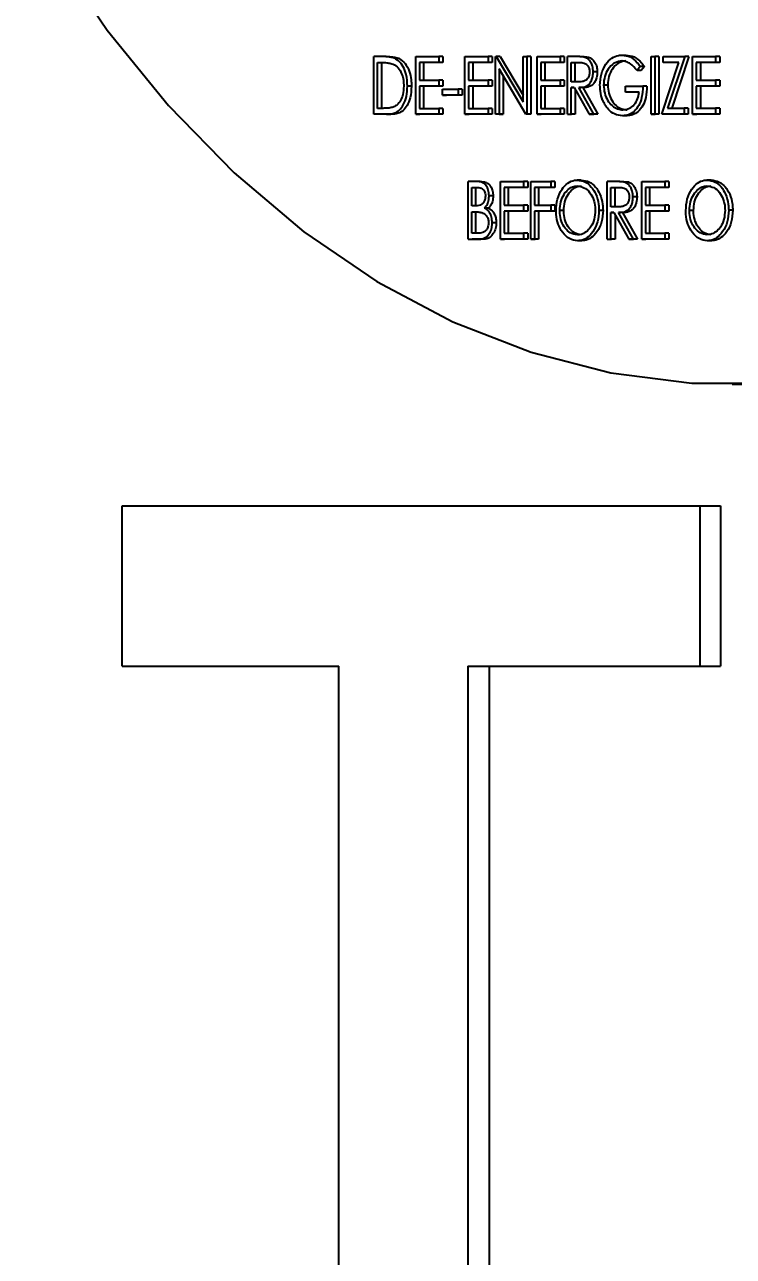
# Model space of a CAD drawing. Header units: millimetres. Extents: x 107291 to 113922, y -130611 to -125922.
# Drawn here: x 110558.33 to 110582.88, y -127340.73 to -127298.03 of the extents above; entities that cross this region are included whole.
import ezdxf

# ---------------------------------------------------------------- set-up
doc = ezdxf.new("R2010")
doc.units = ezdxf.units.MM
doc.header["$LTSCALE"] = 13
for name, color, linetype in [('几何体', 7, 'Continuous'), ('尺寸', 3, 'Continuous'), ('注释', 2, 'Continuous')]:
    doc.layers.add(name, color=color, linetype=linetype)
doc.styles.add('SLDTEXTSTYLE0', font='')
doc.styles.get("Standard").update_dxf_attribs({"font": 'gbenor.shx', "bigfont": 'gbcbig.shx'})
doc.styles.get('SLDTEXTSTYLE0').set_extended_font_data('汉仪长仿宋体')
doc.dimstyles.new('SLDDIMSTYLE0', dxfattribs={"dimtxt": 50, "dimasz": 40.8, "dimexe": 0, "dimexo": 0.0625, "dimgap": 12.5, "dimtad": 2, "dimdec": 0, "dimrnd": 1e-09, "dimzin": 12, "dimdsep": 46, "dimtxsty": 'SLDTEXTSTYLE0', "dimsah": 1, "dimcen": 0.09, "dimadec": 0, "dimazin": 3, "dimtfac": 1, "dimtdec": 0, "dimtmove": 0, "dimatfit": 0, "dimfxl": 1, "dimfrac": 2, "dimtolj": 1, "dimtzin": 12, "dimarcsym": 0})
doc.dimstyles.new('SLDDIMSTYLE2', dxfattribs={"dimtxt": 0.18, "dimasz": 40.8, "dimexe": 0, "dimexo": 0.0625, "dimgap": 0, "dimtad": 0, "dimtih": 1, "dimtoh": 1, "dimdec": 0, "dimrnd": 1e-09, "dimzin": 0, "dimdsep": 46, "dimtxsty": 'Standard', "dimsah": 1, "dimcen": 0.09, "dimadec": 0, "dimazin": 0, "dimtfac": 40.8, "dimtdec": 0, "dimtofl": 0, "dimtmove": 0, "dimatfit": 3, "dimfxl": 1, "dimfrac": 2, "dimtolj": 1, "dimtzin": 0, "dimarcsym": 0})

# ---------------------------------------------------------------- blocks, each defined once
blk = doc.blocks.new('*D13')
at = {"layer": 'Defpoints', "color": 0, "transparency": 16777216}
for p in [(110402.377, -127104.562), (110714.301, -127104.562), (110787.565, -127792.811)]:
    blk.add_point(p, dxfattribs=at)
at = {"layer": '尺寸', "color": 0, "lineweight": -2, "transparency": 16777216}
for p, q in [((110714.239, -127104.562), (110402.377, -127104.562)), ((110402.377, -127752.011), (110402.377, -127145.362)), ((110787.502, -127792.811), (110402.377, -127792.811))]:
    blk.add_line(p, q, dxfattribs=at)
at = {"layer": '尺寸', "color": 0, "transparency": 16777216}
for points in [[(110395.577, -127145.362), (110409.177, -127145.362), (110402.377, -127104.562)], [(110395.577, -127752.011), (110409.177, -127752.011), (110402.377, -127792.811)]]:
    blk.add_solid(points, dxfattribs=at)
at = {"layer": '尺寸', "color": 0, "transparency": 16777216, "insert": (110339.877, -127398.573), "char_height": 50, "attachment_point": 2, "rotation": 90, "style": 'SLDTEXTSTYLE0'}
blk.add_mtext('\\A1;730', dxfattribs=at)

msp = doc.modelspace()

# ---------------------------------------------------------------- linework, layer by layer
at = {"layer": '几何体'}
for p, q in [((110579.023, -127299.083), (110579.164, -127299.083)), ((110570.43, -127301.135), (110570.429, -127299.135)), ((110570.715, -127299.135), (110570.429, -127299.135)), ((110570.556, -127299.341), (110570.656, -127299.341)), ((110570.556, -127300.93), (110570.556, -127299.341)), ((110570.556, -127299.341), (110570.656, -127299.341)), ((110570.698, -127300.93), (110570.698, -127299.341)), ((110570.856, -127299.135), (110570.715, -127299.135)), ((110571.305, -127299.207), (110571.164, -127299.207)), ((110571.88, -127301.135), (110571.88, -127299.135)), ((110571.88, -127299.135), (110572.678, -127299.135)), ((110572.678, -127299.34), (110572.007, -127299.34)), ((110572.007, -127299.34), (110572.007, -127299.956)), ((110572.148, -127299.34), (110572.007, -127299.34)), ((110572.148, -127299.34), (110572.148, -127299.956)), ((110572.819, -127299.34), (110572.148, -127299.34)), ((110572.678, -127299.135), (110572.678, -127299.34)), ((110572.819, -127299.135), (110572.678, -127299.135)), ((110572.819, -127299.34), (110572.678, -127299.34)), ((110572.819, -127299.135), (110572.819, -127299.34)), ((110573.584, -127301.135), (110573.584, -127299.135)), ((110573.584, -127299.135), (110574.382, -127299.135)), ((110574.382, -127299.34), (110573.711, -127299.34)), ((110573.711, -127299.34), (110573.711, -127299.956)), ((110573.853, -127299.34), (110573.711, -127299.34)), ((110573.853, -127299.34), (110573.853, -127299.956)), ((110574.523, -127299.34), (110573.853, -127299.34)), ((110574.382, -127299.135), (110574.382, -127299.34)), ((110574.523, -127299.135), (110574.382, -127299.135)), ((110574.523, -127299.34), (110574.382, -127299.34)), ((110574.523, -127299.135), (110574.523, -127299.34)), ((110574.636, -127301.135), (110574.636, -127299.135)), ((110574.636, -127299.135), (110574.662, -127299.135)), ((110574.662, -127299.135), (110575.597, -127300.709)), ((110574.804, -127299.135), (110574.662, -127299.135)), ((110574.804, -127299.135), (110575.597, -127300.471)), ((110575.597, -127300.709), (110575.597, -127299.135)), ((110575.597, -127299.135), (110575.724, -127299.135)), ((110575.724, -127299.135), (110575.724, -127301.135)), ((110575.865, -127299.135), (110575.724, -127299.135)), ((110575.865, -127299.135), (110575.865, -127301.135)), ((110576.086, -127301.135), (110576.086, -127299.135)), ((110576.086, -127299.135), (110576.884, -127299.135)), ((110576.884, -127299.34), (110576.213, -127299.34)), ((110576.213, -127299.34), (110576.213, -127299.955)), ((110576.355, -127299.34), (110576.213, -127299.34)), ((110576.355, -127299.34), (110576.355, -127299.955)), ((110577.025, -127299.34), (110576.355, -127299.34)), ((110576.884, -127299.135), (110576.884, -127299.34)), ((110577.025, -127299.135), (110576.884, -127299.135)), ((110577.025, -127299.34), (110576.884, -127299.34)), ((110577.025, -127299.135), (110577.025, -127299.34)), ((110577.138, -127301.135), (110577.138, -127299.135)), ((110577.421, -127299.135), (110577.138, -127299.135)), ((110577.265, -127299.34), (110577.53, -127299.34)), ((110577.265, -127300.006), (110577.265, -127299.34)), ((110577.265, -127299.34), (110577.406, -127299.34)), ((110577.406, -127300.006), (110577.406, -127299.34)), ((110577.406, -127299.34), (110577.53, -127299.34)), ((110577.562, -127299.135), (110577.421, -127299.135)), ((110577.883, -127299.162), (110577.741, -127299.162)), ((110579.658, -127299.476), (110579.549, -127299.621)), ((110579.8, -127299.476), (110579.658, -127299.476)), ((110579.8, -127299.476), (110579.691, -127299.621)), ((110580.039, -127301.134), (110580.039, -127299.134)), ((110580.039, -127299.134), (110580.166, -127299.134)), ((110580.166, -127299.134), (110580.166, -127301.134)), ((110580.307, -127299.134), (110580.166, -127299.134)), ((110580.307, -127299.134), (110580.307, -127301.134)), ((110580.402, -127301.134), (110580.995, -127299.339)), ((110580.456, -127299.339), (110580.456, -127299.134)), ((110580.456, -127299.134), (110581.199, -127299.134)), ((110580.995, -127299.339), (110580.456, -127299.339)), ((110580.597, -127299.339), (110580.456, -127299.339)), ((110580.995, -127299.339), (110580.597, -127299.339)), ((110581.199, -127299.134), (110580.606, -127300.929)), ((110581.341, -127299.134), (110580.748, -127300.929)), ((110581.341, -127299.134), (110581.199, -127299.134)), ((110581.471, -127301.134), (110581.471, -127299.134)), ((110581.471, -127299.134), (110582.269, -127299.134)), ((110582.269, -127299.339), (110581.598, -127299.339)), ((110581.598, -127299.339), (110581.598, -127299.955)), ((110581.74, -127299.339), (110581.598, -127299.339)), ((110581.74, -127299.339), (110581.74, -127299.955)), ((110582.41, -127299.339), (110581.74, -127299.339)), ((110582.269, -127299.134), (110582.269, -127299.339)), ((110582.41, -127299.134), (110582.269, -127299.134)), ((110582.41, -127299.339), (110582.269, -127299.339)), ((110582.41, -127299.134), (110582.41, -127299.339)), ((110572.007, -127299.956), (110572.678, -127299.956)), ((110572.678, -127299.956), (110572.678, -127300.161)), ((110572.819, -127299.956), (110572.678, -127299.956)), ((110572.819, -127299.956), (110572.819, -127300.161)), ((110573.711, -127299.956), (110574.382, -127299.955)), ((110574.382, -127299.955), (110574.382, -127300.161)), ((110574.523, -127299.955), (110574.382, -127299.955)), ((110574.523, -127299.955), (110574.523, -127300.161)), ((110575.695, -127301.135), (110574.763, -127299.564)), ((110574.763, -127299.564), (110574.763, -127301.135)), ((110574.904, -127299.803), (110574.904, -127301.135)), ((110576.213, -127299.955), (110576.884, -127299.955)), ((110576.884, -127299.955), (110576.884, -127300.16)), ((110577.026, -127299.955), (110576.884, -127299.955)), ((110577.026, -127299.955), (110577.026, -127300.16)), ((110578.168, -127299.669), (110578.026, -127299.669)), ((110579.691, -127299.621), (110579.549, -127299.621)), ((110581.598, -127299.955), (110582.269, -127299.954)), ((110582.269, -127299.954), (110582.269, -127300.16)), ((110582.41, -127299.954), (110582.269, -127299.954)), ((110582.41, -127299.954), (110582.41, -127300.16)), ((110571.731, -127300.161), (110571.59, -127300.161)), ((110572.678, -127300.161), (110572.007, -127300.161)), ((110572.007, -127300.161), (110572.007, -127300.93)), ((110572.148, -127300.161), (110572.007, -127300.161)), ((110572.148, -127300.161), (110572.148, -127300.93)), ((110572.819, -127300.161), (110572.148, -127300.161)), ((110572.819, -127300.161), (110572.678, -127300.161)), ((110572.805, -127300.469), (110572.805, -127300.263)), ((110572.805, -127300.263), (110573.349, -127300.263)), ((110573.349, -127300.263), (110573.349, -127300.468)), ((110573.49, -127300.263), (110573.349, -127300.263)), ((110573.49, -127300.263), (110573.49, -127300.468)), ((110574.382, -127300.161), (110573.711, -127300.161)), ((110573.711, -127300.161), (110573.711, -127300.93)), ((110573.853, -127300.161), (110573.711, -127300.161)), ((110573.853, -127300.161), (110573.853, -127300.93)), ((110574.523, -127300.161), (110573.853, -127300.161)), ((110574.523, -127300.161), (110574.382, -127300.161)), ((110576.884, -127300.16), (110576.213, -127300.16)), ((110576.213, -127300.16), (110576.213, -127300.93)), ((110576.355, -127300.16), (110576.213, -127300.16)), ((110576.355, -127300.16), (110576.355, -127300.93)), ((110577.026, -127300.16), (110576.355, -127300.16)), ((110577.026, -127300.16), (110576.884, -127300.16)), ((110577.524, -127300.009), (110577.265, -127300.006)), ((110577.406, -127300.006), (110577.265, -127300.006)), ((110577.265, -127300.212), (110577.368, -127300.212)), ((110577.265, -127301.135), (110577.265, -127300.212)), ((110577.368, -127300.212), (110577.265, -127300.212)), ((110577.368, -127300.212), (110577.888, -127301.135)), ((110577.539, -127300.008), (110577.406, -127300.006)), ((110577.406, -127300.28), (110577.406, -127301.135)), ((110578.045, -127301.134), (110577.525, -127300.211)), ((110577.666, -127300.211), (110577.525, -127300.211)), ((110577.666, -127300.211), (110578.186, -127301.134)), ((110578.53, -127300.126), (110578.389, -127300.126)), ((110579.15, -127300.365), (110579.15, -127300.16)), ((110579.15, -127300.16), (110579.749, -127300.16)), ((110579.622, -127300.365), (110579.15, -127300.365)), ((110579.292, -127300.365), (110579.15, -127300.365)), ((110579.622, -127300.365), (110579.292, -127300.365)), ((110579.89, -127300.16), (110579.749, -127300.16)), ((110582.269, -127300.16), (110581.598, -127300.16)), ((110581.598, -127300.16), (110581.598, -127300.929)), ((110581.74, -127300.16), (110581.598, -127300.16)), ((110581.74, -127300.16), (110581.74, -127300.929)), ((110582.41, -127300.16), (110581.74, -127300.16)), ((110582.41, -127300.16), (110582.269, -127300.16)), ((110573.349, -127300.468), (110572.805, -127300.469)), ((110572.805, -127300.469), (110572.946, -127300.469)), ((110573.49, -127300.468), (110572.946, -127300.469)), ((110573.49, -127300.468), (110573.349, -127300.468)), ((110570.868, -127301.135), (110570.43, -127301.135)), ((110570.571, -127301.135), (110570.43, -127301.135)), ((110570.719, -127300.93), (110570.556, -127300.93)), ((110571.009, -127301.135), (110570.571, -127301.135)), ((110570.868, -127301.135), (110571.009, -127301.135)), ((110572.678, -127301.135), (110571.88, -127301.135)), ((110571.88, -127301.135), (110572.021, -127301.135)), ((110572.007, -127300.93), (110572.678, -127300.93)), ((110572.819, -127301.135), (110572.021, -127301.135)), ((110572.678, -127300.93), (110572.678, -127301.135)), ((110572.819, -127300.93), (110572.678, -127300.93)), ((110572.819, -127301.135), (110572.678, -127301.135)), ((110572.819, -127300.93), (110572.819, -127301.135)), ((110574.382, -127301.135), (110573.584, -127301.135)), ((110573.584, -127301.135), (110573.726, -127301.135)), ((110573.711, -127300.93), (110574.382, -127300.93)), ((110574.524, -127301.135), (110573.726, -127301.135)), ((110574.382, -127300.93), (110574.382, -127301.135)), ((110574.523, -127300.93), (110574.382, -127300.93)), ((110574.524, -127301.135), (110574.382, -127301.135)), ((110574.523, -127300.93), (110574.524, -127301.135)), ((110574.763, -127301.135), (110574.636, -127301.135)), ((110574.777, -127301.135), (110574.636, -127301.135)), ((110574.763, -127301.135), (110574.904, -127301.135)), ((110574.904, -127301.135), (110574.777, -127301.135)), ((110575.724, -127301.135), (110575.695, -127301.135)), ((110575.836, -127301.135), (110575.695, -127301.135)), ((110575.865, -127301.135), (110575.724, -127301.135)), ((110575.865, -127301.135), (110575.836, -127301.135)), ((110576.884, -127301.135), (110576.086, -127301.135)), ((110576.086, -127301.135), (110576.228, -127301.135)), ((110576.213, -127300.93), (110576.884, -127300.93)), ((110577.026, -127301.135), (110576.228, -127301.135)), ((110576.884, -127300.93), (110576.884, -127301.135)), ((110577.026, -127300.93), (110576.884, -127300.93)), ((110577.026, -127301.135), (110576.884, -127301.135)), ((110577.026, -127300.93), (110577.026, -127301.135)), ((110577.138, -127301.135), (110577.265, -127301.135)), ((110577.138, -127301.135), (110577.279, -127301.135)), ((110577.406, -127301.135), (110577.265, -127301.135)), ((110577.406, -127301.135), (110577.279, -127301.135)), ((110577.888, -127301.135), (110578.045, -127301.134)), ((110578.029, -127301.135), (110577.888, -127301.135)), ((110578.186, -127301.134), (110578.029, -127301.135)), ((110578.186, -127301.134), (110578.045, -127301.134)), ((110579.19, -127301.186), (110579.048, -127301.186)), ((110580.166, -127301.134), (110580.039, -127301.134)), ((110580.039, -127301.134), (110580.18, -127301.134)), ((110580.307, -127301.134), (110580.166, -127301.134)), ((110580.307, -127301.134), (110580.18, -127301.134)), ((110581.181, -127301.134), (110580.402, -127301.134)), ((110580.543, -127301.134), (110580.402, -127301.134)), ((110581.323, -127301.134), (110580.543, -127301.134)), ((110580.606, -127300.929), (110581.181, -127300.929)), ((110581.181, -127300.929), (110581.181, -127301.134)), ((110581.323, -127300.929), (110581.181, -127300.929)), ((110581.323, -127301.134), (110581.181, -127301.134)), ((110581.323, -127300.929), (110581.323, -127301.134)), ((110582.269, -127301.134), (110581.471, -127301.134)), ((110581.471, -127301.134), (110581.613, -127301.134)), ((110581.598, -127300.929), (110582.269, -127300.929)), ((110582.41, -127301.134), (110581.613, -127301.134)), ((110582.269, -127300.929), (110582.269, -127301.134)), ((110582.41, -127300.929), (110582.269, -127300.929)), ((110582.41, -127301.134), (110582.269, -127301.134)), ((110582.41, -127300.929), (110582.41, -127301.134)), ((110573.693, -127305.468), (110573.693, -127303.468)), ((110573.969, -127303.468), (110573.693, -127303.468)), ((110573.82, -127303.674), (110573.992, -127303.673)), ((110573.82, -127304.315), (110573.82, -127303.674)), ((110573.82, -127303.674), (110573.962, -127303.674)), ((110573.962, -127304.315), (110573.962, -127303.674)), ((110574.111, -127303.468), (110573.969, -127303.468)), ((110574.818, -127305.468), (110574.817, -127303.468)), ((110574.817, -127303.468), (110575.615, -127303.468)), ((110575.615, -127303.673), (110574.944, -127303.673)), ((110574.944, -127303.673), (110574.944, -127304.289)), ((110575.086, -127303.673), (110574.944, -127303.673)), ((110575.086, -127303.673), (110575.086, -127304.289)), ((110575.757, -127303.673), (110575.086, -127303.673)), ((110575.615, -127303.468), (110575.615, -127303.673)), ((110575.757, -127303.468), (110575.615, -127303.468)), ((110575.757, -127303.673), (110575.615, -127303.673)), ((110575.757, -127303.468), (110575.757, -127303.673)), ((110575.869, -127305.468), (110575.869, -127303.468)), ((110575.869, -127303.468), (110576.558, -127303.468)), ((110576.558, -127303.673), (110575.996, -127303.673)), ((110575.996, -127303.673), (110575.996, -127304.289)), ((110576.137, -127303.673), (110575.996, -127303.673)), ((110576.137, -127303.673), (110576.137, -127304.289)), ((110576.699, -127303.673), (110576.137, -127303.673)), ((110576.558, -127303.468), (110576.558, -127303.673)), ((110576.699, -127303.468), (110576.558, -127303.468)), ((110576.699, -127303.673), (110576.558, -127303.673)), ((110576.699, -127303.468), (110576.699, -127303.673)), ((110577.615, -127303.417), (110577.474, -127303.417)), ((110578.516, -127305.468), (110578.516, -127303.468)), ((110578.799, -127303.468), (110578.516, -127303.468)), ((110578.643, -127303.673), (110578.908, -127303.673)), ((110578.643, -127304.34), (110578.643, -127303.673)), ((110578.643, -127303.673), (110578.784, -127303.673)), ((110578.784, -127304.34), (110578.784, -127303.673)), ((110578.784, -127303.673), (110578.908, -127303.673)), ((110578.941, -127303.468), (110578.799, -127303.468)), ((110579.261, -127303.495), (110579.12, -127303.495)), ((110579.713, -127305.468), (110579.713, -127303.468)), ((110579.713, -127303.468), (110580.511, -127303.468)), ((110580.511, -127303.673), (110579.84, -127303.673)), ((110579.84, -127303.673), (110579.84, -127304.288)), ((110579.981, -127303.673), (110579.84, -127303.673)), ((110579.981, -127303.673), (110579.981, -127304.288)), ((110580.652, -127303.673), (110579.981, -127303.673)), ((110580.511, -127303.468), (110580.511, -127303.673)), ((110580.652, -127303.468), (110580.511, -127303.468)), ((110580.652, -127303.673), (110580.511, -127303.673)), ((110580.652, -127303.468), (110580.652, -127303.673)), ((110582.111, -127303.416), (110581.97, -127303.416)), ((110574.56, -127303.964), (110574.419, -127303.964)), ((110579.546, -127304.003), (110579.405, -127304.003)), ((110573.906, -127304.315), (110573.82, -127304.315)), ((110573.82, -127304.52), (110573.904, -127304.52)), ((110573.82, -127305.263), (110573.82, -127304.52)), ((110573.82, -127304.52), (110573.905, -127304.52)), ((110573.962, -127305.263), (110573.962, -127304.52)), ((110574.397, -127304.389), (110574.255, -127304.389)), ((110574.944, -127304.289), (110575.615, -127304.289)), ((110575.615, -127304.494), (110574.944, -127304.494)), ((110574.944, -127304.494), (110574.944, -127305.263)), ((110575.086, -127304.494), (110574.944, -127304.494)), ((110575.086, -127304.494), (110575.086, -127305.263)), ((110575.757, -127304.494), (110575.086, -127304.494)), ((110575.615, -127304.289), (110575.615, -127304.494)), ((110575.757, -127304.289), (110575.615, -127304.289)), ((110575.757, -127304.494), (110575.615, -127304.494)), ((110575.757, -127304.289), (110575.757, -127304.494)), ((110575.996, -127304.289), (110576.558, -127304.289)), ((110576.558, -127304.494), (110575.996, -127304.494)), ((110575.996, -127304.494), (110575.996, -127305.468)), ((110576.137, -127304.494), (110575.996, -127304.494)), ((110576.699, -127304.494), (110576.137, -127304.494)), ((110576.137, -127304.494), (110576.137, -127305.468)), ((110576.558, -127304.289), (110576.558, -127304.494)), ((110576.699, -127304.289), (110576.558, -127304.289)), ((110576.699, -127304.494), (110576.558, -127304.494)), ((110576.699, -127304.289), (110576.699, -127304.494)), ((110577.008, -127304.476), (110576.866, -127304.476)), ((110578.367, -127304.467), (110578.226, -127304.467)), ((110578.902, -127304.342), (110578.643, -127304.34)), ((110578.784, -127304.34), (110578.643, -127304.34)), ((110578.643, -127304.545), (110578.746, -127304.545)), ((110578.643, -127305.468), (110578.643, -127304.545)), ((110578.746, -127304.545), (110578.643, -127304.545)), ((110578.746, -127304.545), (110579.266, -127305.468)), ((110578.917, -127304.341), (110578.784, -127304.34)), ((110578.785, -127304.613), (110578.785, -127305.468)), ((110579.423, -127305.468), (110578.903, -127304.545)), ((110579.045, -127304.545), (110578.903, -127304.545)), ((110579.045, -127304.545), (110579.564, -127305.468)), ((110579.84, -127304.288), (110580.511, -127304.288)), ((110580.511, -127304.493), (110579.84, -127304.493)), ((110579.84, -127304.493), (110579.84, -127305.262)), ((110579.981, -127304.493), (110579.84, -127304.493)), ((110579.981, -127304.493), (110579.981, -127305.262)), ((110580.652, -127304.493), (110579.981, -127304.493)), ((110580.511, -127304.288), (110580.511, -127304.493)), ((110580.652, -127304.288), (110580.511, -127304.288)), ((110580.652, -127304.493), (110580.511, -127304.493)), ((110580.652, -127304.288), (110580.652, -127304.493)), ((110581.504, -127304.475), (110581.363, -127304.475)), ((110582.864, -127304.466), (110582.723, -127304.466)), ((110574.669, -127304.901), (110574.527, -127304.901)), ((110573.693, -127305.468), (110574.076, -127305.468)), ((110573.693, -127305.468), (110573.835, -127305.468)), ((110574.001, -127305.263), (110573.82, -127305.263)), ((110574.217, -127305.468), (110573.835, -127305.468)), ((110574.217, -127305.468), (110574.076, -127305.468)), ((110575.615, -127305.468), (110574.818, -127305.468)), ((110574.818, -127305.468), (110574.959, -127305.468)), ((110574.944, -127305.263), (110575.615, -127305.263)), ((110575.757, -127305.468), (110574.959, -127305.468)), ((110575.615, -127305.263), (110575.615, -127305.468)), ((110575.757, -127305.263), (110575.615, -127305.263)), ((110575.757, -127305.468), (110575.615, -127305.468)), ((110575.757, -127305.263), (110575.757, -127305.468)), ((110575.996, -127305.468), (110575.869, -127305.468)), ((110575.869, -127305.468), (110576.011, -127305.468)), ((110576.137, -127305.468), (110575.996, -127305.468)), ((110576.137, -127305.468), (110576.011, -127305.468)), ((110577.626, -127305.519), (110577.485, -127305.519)), ((110578.516, -127305.468), (110578.643, -127305.468)), ((110578.516, -127305.468), (110578.658, -127305.468)), ((110578.785, -127305.468), (110578.643, -127305.468)), ((110578.785, -127305.468), (110578.658, -127305.468)), ((110579.266, -127305.468), (110579.423, -127305.468)), ((110579.407, -127305.468), (110579.266, -127305.468)), ((110579.564, -127305.468), (110579.407, -127305.468)), ((110579.564, -127305.468), (110579.423, -127305.468)), ((110580.511, -127305.468), (110579.713, -127305.468)), ((110579.713, -127305.468), (110579.854, -127305.468)), ((110579.84, -127305.262), (110580.511, -127305.262)), ((110580.652, -127305.468), (110579.854, -127305.468)), ((110580.511, -127305.262), (110580.511, -127305.468)), ((110580.652, -127305.262), (110580.511, -127305.262)), ((110580.652, -127305.468), (110580.511, -127305.468)), ((110580.652, -127305.262), (110580.652, -127305.468)), ((110582.123, -127305.519), (110581.982, -127305.519)), ((110582.846, -127310.498), (110584.897, -127310.498)), ((110561.699, -127320.267), (110561.699, -127314.711)), ((110561.699, -127314.711), (110581.718, -127314.711)), ((110581.718, -127314.711), (110581.718, -127320.267)), ((110581.718, -127314.711), (110582.433, -127314.711)), ((110582.433, -127314.711), (110582.433, -127320.267)), ((110561.699, -127320.267), (110569.207, -127320.267)), ((110569.207, -127364.711), (110569.207, -127320.267)), ((110573.679, -127320.267), (110581.718, -127320.267)), ((110573.679, -127320.267), (110573.679, -127364.711)), ((110574.421, -127320.267), (110574.421, -127364.711)), ((110581.718, -127320.267), (110582.433, -127320.267))]:
    msp.add_line(p, q, dxfattribs=at)
at = {"layer": '几何体', "flags": 128}
msp.add_lwpolyline([(110559.245, -127295.339), (110561.189, -127298.214), (110563.307, -127300.83), (110565.582, -127303.168), (110567.997, -127305.207), (110570.531, -127306.933), (110573.164, -127308.33), (110575.875, -127309.388), (110578.642, -127310.098), (110581.443, -127310.454), (110584.255, -127310.453), (110587.056, -127310.096), (110589.823, -127309.386), (110592.534, -127308.327), (110595.167, -127306.93), (110597.701, -127305.204), (110600.115, -127303.163), (110602.39, -127300.825), (110604.508, -127298.208), (110606.451, -127295.333)], dxfattribs=at)
at = {"layer": '几何体'}
for points, knots in [([(110578.262, -127300.134), (110578.272, -127299.999), (110578.293, -127299.73), (110578.449, -127299.396), (110578.661, -127299.177), (110578.862, -127299.092), (110578.983, -127299.085), (110579.023, -127299.083)], [0, 0, 0, 0, 0.239881, 0.480439, 0.692871, 0.898144, 1, 1, 1, 1]), ([(110579.023, -127299.083), (110579.119, -127299.095), (110579.311, -127299.12), (110579.521, -127299.296), (110579.625, -127299.432), (110579.658, -127299.476)], [0, 0, 0, 0, 0.402632, 0.807158, 1, 1, 1, 1]), ([(110579.164, -127299.083), (110579.26, -127299.095), (110579.452, -127299.12), (110579.662, -127299.296), (110579.766, -127299.432), (110579.8, -127299.476)], [0, 0, 0, 0, 0.402632, 0.807158, 1, 1, 1, 1]), ([(110570.656, -127299.341), (110570.703, -127299.341), (110570.799, -127299.343), (110570.945, -127299.353), (110571.042, -127299.382), (110571.09, -127299.397)], [0, 0, 0, 0, 0.323358, 0.660053, 1, 1, 1, 1]), ([(110571.164, -127299.207), (110571.12, -127299.191), (110571.032, -127299.157), (110570.881, -127299.139), (110570.775, -127299.137), (110570.715, -127299.135)], [0, 0, 0, 0, 0.300084, 0.599448, 1, 1, 1, 1]), ([(110570.856, -127299.135), (110570.904, -127299.136), (110571.002, -127299.138), (110571.154, -127299.152), (110571.254, -127299.189), (110571.305, -127299.207)], [0, 0, 0, 0, 0.312062, 0.653452, 1, 1, 1, 1]), ([(110571.09, -127299.397), (110571.154, -127299.434), (110571.275, -127299.505), (110571.395, -127299.718), (110571.455, -127299.942), (110571.46, -127300.091), (110571.463, -127300.16)], [0, 0, 0, 0, 0.289261, 0.551537, 0.792049, 1, 1, 1, 1]), ([(110571.59, -127300.161), (110571.582, -127300.025), (110571.569, -127299.785), (110571.451, -127299.48), (110571.31, -127299.294), (110571.203, -127299.231), (110571.164, -127299.207)], [0, 0, 0, 0, 0.336374, 0.592581, 0.849989, 1, 1, 1, 1]), ([(110571.305, -127299.207), (110571.377, -127299.256), (110571.521, -127299.355), (110571.66, -127299.629), (110571.724, -127299.908), (110571.729, -127300.085), (110571.731, -127300.161)], [0, 0, 0, 0, 0.278142, 0.55726, 0.81258, 1, 1, 1, 1]), ([(110577.741, -127299.162), (110577.694, -127299.153), (110577.618, -127299.139), (110577.511, -127299.135), (110577.451, -127299.135), (110577.421, -127299.135)], [0, 0, 0, 0, 0.442104, 0.720959, 1, 1, 1, 1]), ([(110577.53, -127299.34), (110577.577, -127299.341), (110577.656, -127299.343), (110577.76, -127299.371), (110577.83, -127299.436), (110577.877, -127299.522), (110577.898, -127299.605), (110577.899, -127299.655), (110577.899, -127299.669)], [0, 0, 0, 0, 0.286585, 0.481227, 0.632257, 0.783125, 0.942012, 1, 1, 1, 1]), ([(110577.562, -127299.135), (110577.609, -127299.135), (110577.686, -127299.136), (110577.794, -127299.142), (110577.853, -127299.155), (110577.883, -127299.162)], [0, 0, 0, 0, 0.4400933, 0.7194375, 1, 1, 1, 1]), ([(110578.026, -127299.669), (110578.022, -127299.601), (110578.015, -127299.478), (110577.947, -127299.326), (110577.857, -127299.214), (110577.781, -127299.18), (110577.741, -127299.162)], [0, 0, 0, 0, 0.288994, 0.519764, 0.749844, 1, 1, 1, 1]), ([(110577.883, -127299.162), (110577.929, -127299.184), (110578.017, -127299.226), (110578.113, -127299.366), (110578.162, -127299.521), (110578.166, -127299.624), (110578.168, -127299.669)], [0, 0, 0, 0, 0.289455, 0.55966, 0.807923, 1, 1, 1, 1]), ([(110579.018, -127299.288), (110578.941, -127299.3), (110578.785, -127299.324), (110578.581, -127299.495), (110578.445, -127299.742), (110578.393, -127299.967), (110578.39, -127300.093), (110578.389, -127300.126)], [0, 0, 0, 0, 0.243854, 0.487875, 0.720271, 0.928049, 1, 1, 1, 1]), ([(110579.16, -127299.288), (110579.082, -127299.3), (110578.926, -127299.324), (110578.723, -127299.495), (110578.587, -127299.742), (110578.534, -127299.967), (110578.531, -127300.093), (110578.53, -127300.126)], [0, 0, 0, 0, 0.243854, 0.487875, 0.720271, 0.928049, 1, 1, 1, 1]), ([(110579.549, -127299.621), (110579.475, -127299.535), (110579.362, -127299.404), (110579.173, -127299.306), (110579.071, -127299.294), (110579.018, -127299.288)], [0, 0, 0, 0, 0.4814349, 0.7349461, 1, 1, 1, 1]), ([(110577.899, -127299.669), (110577.896, -127299.711), (110577.89, -127299.794), (110577.841, -127299.895), (110577.769, -127299.967), (110577.66, -127300.006), (110577.576, -127300.008), (110577.524, -127300.009)], [0, 0, 0, 0, 0.174878, 0.346504, 0.496542, 0.692243, 1, 1, 1, 1]), ([(110577.525, -127300.211), (110577.622, -127300.206), (110577.76, -127300.198), (110577.913, -127300.069), (110577.986, -127299.938), (110578.022, -127299.797), (110578.025, -127299.707), (110578.026, -127299.669)], [0, 0, 0, 0, 0.400332, 0.565866, 0.732045, 0.888056, 1, 1, 1, 1]), ([(110578.168, -127299.669), (110578.163, -127299.737), (110578.156, -127299.86), (110578.091, -127300.015), (110578.002, -127300.121), (110577.858, -127300.202), (110577.743, -127300.208), (110577.666, -127300.211)], [0, 0, 0, 0, 0.199879, 0.36021, 0.520792, 0.681601, 1, 1, 1, 1]), ([(110570.868, -127301.135), (110570.963, -127301.131), (110571.119, -127301.123), (110571.322, -127300.999), (110571.464, -127300.8), (110571.571, -127300.514), (110571.584, -127300.282), (110571.59, -127300.161)], [0, 0, 0, 0, 0.250891, 0.410019, 0.569233, 0.773846, 1, 1, 1, 1]), ([(110571.731, -127300.161), (110571.723, -127300.297), (110571.709, -127300.538), (110571.591, -127300.827), (110571.444, -127301.018), (110571.244, -127301.124), (110571.096, -127301.131), (110571.009, -127301.135)], [0, 0, 0, 0, 0.252519, 0.447722, 0.60977, 0.772286, 1, 1, 1, 1]), ([(110571.463, -127300.16), (110571.458, -127300.26), (110571.449, -127300.437), (110571.36, -127300.664), (110571.248, -127300.81), (110571.16, -127300.859), (110571.123, -127300.879)], [0, 0, 0, 0, 0.319884, 0.569431, 0.819509, 1, 1, 1, 1]), ([(110578.435, -127300.808), (110578.407, -127300.754), (110578.331, -127300.612), (110578.271, -127300.376), (110578.264, -127300.199), (110578.262, -127300.134)], [0, 0, 0, 0, 0.274339, 0.729803, 1, 1, 1, 1]), ([(110578.389, -127300.126), (110578.396, -127300.221), (110578.411, -127300.412), (110578.521, -127300.662), (110578.678, -127300.849), (110578.865, -127300.962), (110578.997, -127300.975), (110579.059, -127300.981)], [0, 0, 0, 0, 0.2022843, 0.4021644, 0.6059356, 0.8130163, 1, 1, 1, 1]), ([(110578.53, -127300.126), (110578.538, -127300.221), (110578.553, -127300.412), (110578.662, -127300.662), (110578.819, -127300.849), (110579.007, -127300.962), (110579.138, -127300.975), (110579.201, -127300.981)], [0, 0, 0, 0, 0.2022843, 0.4021644, 0.6059356, 0.8130163, 1, 1, 1, 1]), ([(110579.749, -127300.16), (110579.742, -127300.295), (110579.729, -127300.535), (110579.613, -127300.843), (110579.451, -127301.053), (110579.253, -127301.17), (110579.115, -127301.18), (110579.048, -127301.186)], [0, 0, 0, 0, 0.25154, 0.44425, 0.637186, 0.823552, 1, 1, 1, 1]), ([(110579.059, -127300.981), (110579.137, -127300.972), (110579.276, -127300.956), (110579.453, -127300.811), (110579.579, -127300.614), (110579.608, -127300.447), (110579.622, -127300.365)], [0, 0, 0, 0, 0.296662, 0.534585, 0.773266, 1, 1, 1, 1]), ([(110579.89, -127300.16), (110579.883, -127300.295), (110579.871, -127300.535), (110579.755, -127300.843), (110579.593, -127301.053), (110579.394, -127301.17), (110579.257, -127301.18), (110579.19, -127301.186)], [0, 0, 0, 0, 0.25154, 0.44425, 0.637186, 0.823552, 1, 1, 1, 1]), ([(110579.048, -127301.186), (110578.953, -127301.175), (110578.776, -127301.157), (110578.566, -127301.001), (110578.473, -127300.863), (110578.435, -127300.808)], [0, 0, 0, 0, 0.4142273, 0.7644369, 1, 1, 1, 1]), ([(110571.123, -127300.879), (110571.08, -127300.892), (110570.993, -127300.919), (110570.857, -127300.928), (110570.765, -127300.93), (110570.719, -127300.93)], [0, 0, 0, 0, 0.322009, 0.660422, 1, 1, 1, 1]), ([(110574.419, -127303.964), (110574.413, -127303.896), (110574.403, -127303.766), (110574.326, -127303.609), (110574.216, -127303.507), (110574.093, -127303.472), (110574.008, -127303.47), (110573.969, -127303.468)], [0, 0, 0, 0, 0.222453, 0.425264, 0.602173, 0.821279, 1, 1, 1, 1]), ([(110573.992, -127303.673), (110574.044, -127303.676), (110574.119, -127303.681), (110574.21, -127303.735), (110574.26, -127303.801), (110574.288, -127303.884), (110574.29, -127303.941), (110574.292, -127303.968)], [0, 0, 0, 0, 0.37282, 0.540613, 0.709917, 0.861626, 1, 1, 1, 1]), ([(110574.111, -127303.468), (110574.176, -127303.471), (110574.278, -127303.474), (110574.409, -127303.547), (110574.49, -127303.652), (110574.548, -127303.795), (110574.556, -127303.904), (110574.56, -127303.964)], [0, 0, 0, 0, 0.301226, 0.471704, 0.642987, 0.80403, 1, 1, 1, 1]), ([(110576.739, -127304.477), (110576.749, -127304.341), (110576.77, -127304.068), (110576.926, -127303.731), (110577.138, -127303.509), (110577.33, -127303.424), (110577.443, -127303.418), (110577.474, -127303.417)], [0, 0, 0, 0, 0.247068, 0.495165, 0.707916, 0.921124, 1, 1, 1, 1]), ([(110576.866, -127304.476), (110576.873, -127304.374), (110576.887, -127304.168), (110577.002, -127303.911), (110577.163, -127303.729), (110577.328, -127303.634), (110577.438, -127303.625), (110577.48, -127303.622)], [0, 0, 0, 0, 0.226264, 0.453906, 0.652887, 0.868791, 1, 1, 1, 1]), ([(110577.008, -127304.476), (110577.014, -127304.374), (110577.028, -127304.168), (110577.143, -127303.911), (110577.304, -127303.729), (110577.469, -127303.634), (110577.579, -127303.625), (110577.621, -127303.622)], [0, 0, 0, 0, 0.226264, 0.453906, 0.652887, 0.868791, 1, 1, 1, 1]), ([(110577.474, -127303.417), (110577.57, -127303.428), (110577.747, -127303.45), (110577.969, -127303.645), (110578.134, -127303.907), (110578.217, -127304.201), (110578.224, -127304.395), (110578.226, -127304.467)], [0, 0, 0, 0, 0.243298, 0.44705, 0.649971, 0.870186, 1, 1, 1, 1]), ([(110577.48, -127303.622), (110577.557, -127303.634), (110577.711, -127303.657), (110577.911, -127303.83), (110578.046, -127304.073), (110578.095, -127304.301), (110578.098, -127304.429), (110578.099, -127304.467)], [0, 0, 0, 0, 0.2412913, 0.4827443, 0.7144314, 0.9159452, 1, 1, 1, 1]), ([(110577.615, -127303.417), (110577.711, -127303.428), (110577.888, -127303.45), (110578.111, -127303.645), (110578.276, -127303.907), (110578.358, -127304.201), (110578.365, -127304.395), (110578.367, -127304.467)], [0, 0, 0, 0, 0.2432977, 0.4470503, 0.6499709, 0.8701857, 1, 1, 1, 1]), ([(110579.12, -127303.495), (110579.073, -127303.486), (110578.996, -127303.472), (110578.889, -127303.468), (110578.829, -127303.468), (110578.799, -127303.468)], [0, 0, 0, 0, 0.4421037, 0.7209595, 1, 1, 1, 1]), ([(110578.908, -127303.673), (110578.955, -127303.674), (110579.034, -127303.676), (110579.138, -127303.704), (110579.208, -127303.769), (110579.256, -127303.855), (110579.276, -127303.938), (110579.277, -127303.989), (110579.278, -127304.002)], [0, 0, 0, 0, 0.286585, 0.481227, 0.632257, 0.783125, 0.942012, 1, 1, 1, 1]), ([(110578.941, -127303.468), (110578.988, -127303.468), (110579.065, -127303.469), (110579.172, -127303.476), (110579.231, -127303.488), (110579.261, -127303.495)], [0, 0, 0, 0, 0.440093, 0.719437, 1, 1, 1, 1]), ([(110579.405, -127304.003), (110579.4, -127303.934), (110579.393, -127303.811), (110579.325, -127303.659), (110579.236, -127303.547), (110579.159, -127303.513), (110579.12, -127303.495)], [0, 0, 0, 0, 0.288994, 0.519764, 0.749844, 1, 1, 1, 1]), ([(110579.261, -127303.495), (110579.307, -127303.517), (110579.396, -127303.559), (110579.491, -127303.699), (110579.54, -127303.854), (110579.544, -127303.957), (110579.546, -127304.003)], [0, 0, 0, 0, 0.289455, 0.55966, 0.807923, 1, 1, 1, 1]), ([(110581.236, -127304.476), (110581.246, -127304.34), (110581.266, -127304.067), (110581.422, -127303.73), (110581.635, -127303.508), (110581.826, -127303.423), (110581.939, -127303.418), (110581.97, -127303.416)], [0, 0, 0, 0, 0.2470684, 0.495165, 0.7079157, 0.9211242, 1, 1, 1, 1]), ([(110581.363, -127304.475), (110581.369, -127304.373), (110581.383, -127304.168), (110581.498, -127303.91), (110581.659, -127303.729), (110581.824, -127303.634), (110581.935, -127303.625), (110581.976, -127303.621)], [0, 0, 0, 0, 0.226264, 0.453906, 0.652887, 0.868791, 1, 1, 1, 1]), ([(110581.504, -127304.475), (110581.511, -127304.373), (110581.524, -127304.168), (110581.64, -127303.91), (110581.801, -127303.729), (110581.965, -127303.634), (110582.076, -127303.625), (110582.118, -127303.621)], [0, 0, 0, 0, 0.226264, 0.453906, 0.652887, 0.868791, 1, 1, 1, 1]), ([(110581.97, -127303.416), (110582.066, -127303.428), (110582.243, -127303.45), (110582.466, -127303.644), (110582.631, -127303.907), (110582.713, -127304.2), (110582.72, -127304.394), (110582.723, -127304.466)], [0, 0, 0, 0, 0.243298, 0.44705, 0.649971, 0.870186, 1, 1, 1, 1]), ([(110581.976, -127303.621), (110582.053, -127303.633), (110582.207, -127303.657), (110582.407, -127303.829), (110582.542, -127304.072), (110582.591, -127304.3), (110582.595, -127304.428), (110582.596, -127304.466)], [0, 0, 0, 0, 0.241291, 0.482744, 0.714431, 0.915945, 1, 1, 1, 1]), ([(110582.111, -127303.416), (110582.208, -127303.428), (110582.385, -127303.45), (110582.607, -127303.644), (110582.772, -127303.907), (110582.855, -127304.2), (110582.861, -127304.394), (110582.864, -127304.466)], [0, 0, 0, 0, 0.243298, 0.44705, 0.649971, 0.870186, 1, 1, 1, 1]), ([(110574.292, -127303.968), (110574.289, -127304.001), (110574.285, -127304.074), (110574.244, -127304.172), (110574.183, -127304.248), (110574.07, -127304.313), (110573.974, -127304.314), (110573.906, -127304.315)], [0, 0, 0, 0, 0.138214, 0.299218, 0.449395, 0.606583, 1, 1, 1, 1]), ([(110574.255, -127304.389), (110574.293, -127304.347), (110574.365, -127304.268), (110574.412, -127304.106), (110574.417, -127304.005), (110574.419, -127303.964)], [0, 0, 0, 0, 0.402167, 0.753124, 1, 1, 1, 1]), ([(110574.56, -127303.964), (110574.555, -127304.032), (110574.547, -127304.15), (110574.484, -127304.3), (110574.425, -127304.36), (110574.397, -127304.389)], [0, 0, 0, 0, 0.40102, 0.701209, 1, 1, 1, 1]), ([(110579.278, -127304.002), (110579.274, -127304.044), (110579.268, -127304.127), (110579.219, -127304.228), (110579.147, -127304.3), (110579.038, -127304.34), (110578.954, -127304.341), (110578.902, -127304.342)], [0, 0, 0, 0, 0.174878, 0.346504, 0.496542, 0.692243, 1, 1, 1, 1]), ([(110578.903, -127304.545), (110579, -127304.539), (110579.138, -127304.531), (110579.291, -127304.402), (110579.365, -127304.271), (110579.4, -127304.131), (110579.403, -127304.04), (110579.405, -127304.003)], [0, 0, 0, 0, 0.400332, 0.565866, 0.732045, 0.888057, 1, 1, 1, 1]), ([(110579.546, -127304.003), (110579.542, -127304.07), (110579.534, -127304.193), (110579.469, -127304.348), (110579.38, -127304.454), (110579.236, -127304.535), (110579.121, -127304.541), (110579.045, -127304.545)], [0, 0, 0, 0, 0.199879, 0.36021, 0.520792, 0.681601, 1, 1, 1, 1]), ([(110573.904, -127304.52), (110573.928, -127304.52), (110573.975, -127304.52), (110574.064, -127304.523), (110574.128, -127304.535), (110574.169, -127304.543)], [0, 0, 0, 0, 0.266445, 0.5328958, 1, 1, 1, 1]), ([(110574.169, -127304.543), (110574.215, -127304.565), (110574.289, -127304.599), (110574.364, -127304.71), (110574.397, -127304.81), (110574.399, -127304.876), (110574.4, -127304.901)], [0, 0, 0, 0, 0.387259, 0.621607, 0.85707, 1, 1, 1, 1]), ([(110574.527, -127304.901), (110574.523, -127304.833), (110574.514, -127304.709), (110574.448, -127304.552), (110574.359, -127304.447), (110574.289, -127304.408), (110574.255, -127304.389)], [0, 0, 0, 0, 0.295009, 0.536264, 0.777977, 1, 1, 1, 1]), ([(110574.397, -127304.389), (110574.455, -127304.425), (110574.55, -127304.484), (110574.634, -127304.65), (110574.665, -127304.785), (110574.668, -127304.871), (110574.669, -127304.901)], [0, 0, 0, 0, 0.385576, 0.627647, 0.869022, 1, 1, 1, 1]), ([(110577.485, -127305.519), (110577.389, -127305.506), (110577.195, -127305.481), (110576.961, -127305.251), (110576.801, -127304.953), (110576.744, -127304.68), (110576.74, -127304.52), (110576.739, -127304.477)], [0, 0, 0, 0, 0.24635, 0.495014, 0.706332, 0.922013, 1, 1, 1, 1]), ([(110577.48, -127305.314), (110577.395, -127305.302), (110577.24, -127305.279), (110577.049, -127305.096), (110576.918, -127304.865), (110576.87, -127304.64), (110576.867, -127304.511), (110576.866, -127304.476)], [0, 0, 0, 0, 0.266335, 0.488502, 0.710412, 0.92128, 1, 1, 1, 1]), ([(110577.621, -127305.314), (110577.537, -127305.302), (110577.381, -127305.279), (110577.19, -127305.096), (110577.059, -127304.865), (110577.011, -127304.64), (110577.008, -127304.511), (110577.008, -127304.476)], [0, 0, 0, 0, 0.266335, 0.488502, 0.710412, 0.92128, 1, 1, 1, 1]), ([(110578.099, -127304.467), (110578.092, -127304.573), (110578.077, -127304.786), (110577.955, -127305.048), (110577.787, -127305.223), (110577.624, -127305.305), (110577.518, -127305.312), (110577.48, -127305.314)], [0, 0, 0, 0, 0.233796, 0.468773, 0.669551, 0.879461, 1, 1, 1, 1]), ([(110578.226, -127304.467), (110578.217, -127304.603), (110578.198, -127304.877), (110578.035, -127305.207), (110577.824, -127305.432), (110577.631, -127305.513), (110577.516, -127305.518), (110577.485, -127305.519)], [0, 0, 0, 0, 0.246027, 0.494272, 0.705544, 0.919323, 1, 1, 1, 1]), ([(110578.367, -127304.467), (110578.358, -127304.603), (110578.34, -127304.877), (110578.176, -127305.207), (110577.966, -127305.432), (110577.772, -127305.513), (110577.658, -127305.518), (110577.626, -127305.519)], [0, 0, 0, 0, 0.2460272, 0.4942721, 0.7055443, 0.919323, 1, 1, 1, 1]), ([(110581.982, -127305.519), (110581.885, -127305.506), (110581.691, -127305.48), (110581.458, -127305.25), (110581.298, -127304.952), (110581.24, -127304.68), (110581.237, -127304.519), (110581.236, -127304.476)], [0, 0, 0, 0, 0.24635, 0.495014, 0.706332, 0.922013, 1, 1, 1, 1]), ([(110581.976, -127305.313), (110581.892, -127305.301), (110581.736, -127305.279), (110581.546, -127305.095), (110581.414, -127304.864), (110581.366, -127304.639), (110581.364, -127304.51), (110581.363, -127304.475)], [0, 0, 0, 0, 0.266335, 0.488502, 0.710412, 0.92128, 1, 1, 1, 1]), ([(110582.118, -127305.313), (110582.033, -127305.301), (110581.877, -127305.279), (110581.687, -127305.095), (110581.556, -127304.864), (110581.508, -127304.639), (110581.505, -127304.51), (110581.504, -127304.475)], [0, 0, 0, 0, 0.266335, 0.488502, 0.710412, 0.92128, 1, 1, 1, 1]), ([(110582.596, -127304.466), (110582.588, -127304.572), (110582.573, -127304.785), (110582.451, -127305.048), (110582.284, -127305.222), (110582.12, -127305.304), (110582.015, -127305.311), (110581.976, -127305.313)], [0, 0, 0, 0, 0.233796, 0.468773, 0.669551, 0.879461, 1, 1, 1, 1]), ([(110582.723, -127304.466), (110582.713, -127304.603), (110582.695, -127304.877), (110582.531, -127305.206), (110582.321, -127305.432), (110582.127, -127305.512), (110582.013, -127305.517), (110581.982, -127305.519)], [0, 0, 0, 0, 0.246027, 0.494272, 0.705544, 0.919323, 1, 1, 1, 1]), ([(110582.864, -127304.466), (110582.855, -127304.603), (110582.836, -127304.877), (110582.673, -127305.206), (110582.462, -127305.432), (110582.268, -127305.512), (110582.154, -127305.517), (110582.123, -127305.519)], [0, 0, 0, 0, 0.246027, 0.494272, 0.705544, 0.919323, 1, 1, 1, 1]), ([(110574.4, -127304.901), (110574.398, -127304.934), (110574.393, -127305.009), (110574.351, -127305.109), (110574.287, -127305.193), (110574.169, -127305.262), (110574.07, -127305.263), (110574.001, -127305.263)], [0, 0, 0, 0, 0.133382, 0.293878, 0.451391, 0.614507, 1, 1, 1, 1]), ([(110574.076, -127305.468), (110574.148, -127305.46), (110574.268, -127305.446), (110574.408, -127305.315), (110574.493, -127305.159), (110574.525, -127305.01), (110574.527, -127304.924), (110574.527, -127304.901)], [0, 0, 0, 0, 0.3183025, 0.522726, 0.7271048, 0.9275823, 1, 1, 1, 1]), ([(110574.669, -127304.901), (110574.664, -127304.969), (110574.655, -127305.106), (110574.575, -127305.276), (110574.468, -127305.397), (110574.344, -127305.459), (110574.259, -127305.465), (110574.217, -127305.468)], [0, 0, 0, 0, 0.211965, 0.428601, 0.620623, 0.816372, 1, 1, 1, 1])]:
    msp.add_open_spline(points, degree=3, knots=knots, dxfattribs=at)

# ---------------------------------------------------------------- dimensions: what is measured, and where the dimension line sits
at = {"layer": '尺寸'}
dim = msp.add_linear_dim(base=(110402.377, -127104.562), p1=(110787.565, -127792.811), p2=(110714.301, -127104.562), angle=90, text='730', dimstyle='SLDDIMSTYLE0', dxfattribs=at)
dim.commit()
dim.dimension.update_dxf_attribs({"geometry": '*D13', "text_midpoint": (110402.377, -127398.573), "dimtype": 160})

# ---------------------------------------------------------------- leaders
at = {"layer": '注释'}
msp.add_leader([(111010.5, -127826.173), (110190.911, -126393.986)], dimstyle='SLDDIMSTYLE2', dxfattribs=at)

doc.saveas('drawing.dxf')
